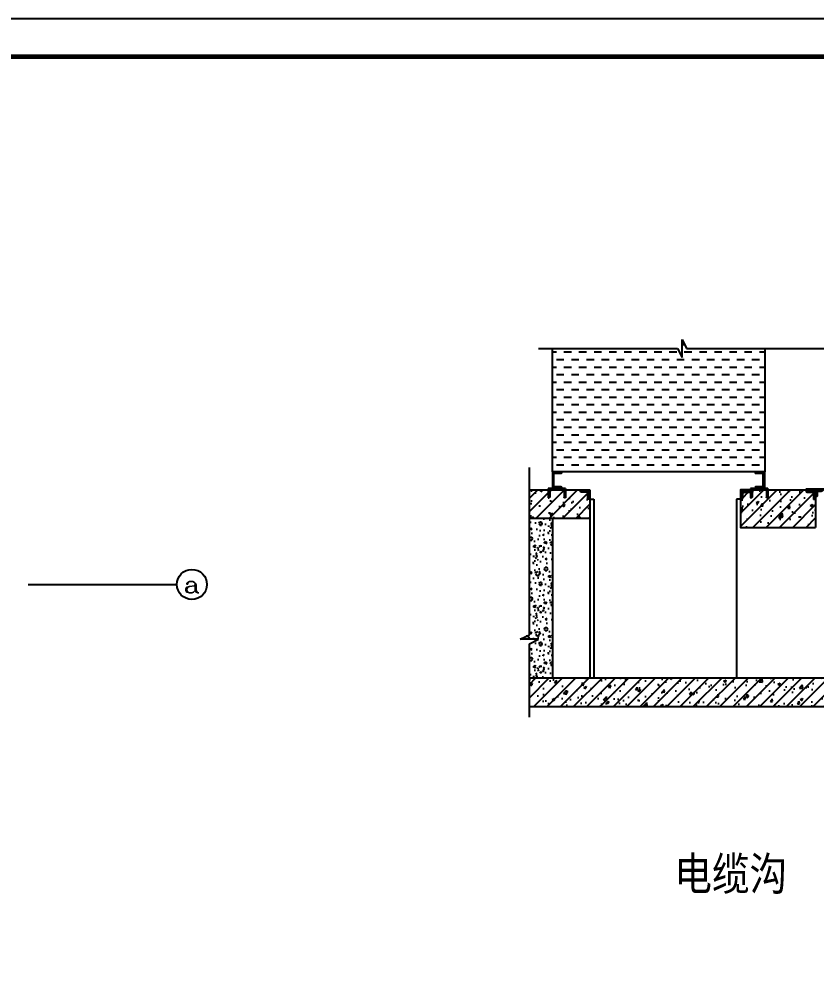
# Model space of a CAD drawing. Extents: x -1348811 to 123514, y -640545 to 749356.
# Drawn here: x -704533 to -693938, y 192568 to 205187 of the extents above; entities that cross this region are included whole.
import ezdxf
from ezdxf.enums import TextEntityAlignment as Align

# ---------------------------------------------------------------- set-up
doc = ezdxf.new("R2010")
doc.units = 0
doc.header["$LTSCALE"] = 10
doc.header["$MEASUREMENT"] = 0
for name, color, linetype in [('A-TEXT', 7, 'CONTINUOUS'), ('AXIS', 3, 'CONTINUOUS'), ('AXIS_TEXT', 7, 'CONTINUOUS'), ('col', 1, 'CONTINUOUS'), ('EEP', 3, 'CONTINUOUS'), ('line', 133, 'CONTINUOUS'), ('MC', 4, 'CONTINUOUS'), ('QD', 5, 'CONTINUOUS'), ('STAIR', 9, 'CONTINUOUS'), ('TK', 7, 'CONTINUOUS'), ('wall', 8, 'CONTINUOUS'), ('WZ', 4, 'CONTINUOUS'), ('图框', 7, 'CONTINUOUS')]:
    doc.layers.add(name, color=color, linetype=linetype)
doc.styles.add('_TCH_AXIS', font='COMPLEX', dxfattribs={"bigfont": 'GBCBIG'})
doc.styles.add('HZ', font='romans', dxfattribs={"width": 0.6, "bigfont": 'hztxt'})
pattern_1 = [(45, (4622310.66, 1281359.46), (-88.3883476, 88.3883476), []), (50, (4622310.66, 1281359.46), (358.630091, -31.376067), [37.5, -412.5]), (355, (4622310.66, 1281359.46), (-69.375667, 376.096067), [30, -330]), (100.4514, (4622340.55, 1281356.85), (289.25469, 344.71977), [31.870095, -350.571056]), (46.1842, (4622310.66, 1281459.46), (533.620524, -82.759507), [56.25, -618.75]), (96.6356, (4622355.13, 1281452.56), (467.331353, 487.058935), [47.805144, -525.8565]), (351.1842, (4622310.66, 1281459.46), (467.33097, 487.0593), [45, -495]), (21, (4622360.66, 1281434.46), (298.453526, -201.309445), [37.5, -412.5]), (326, (4622360.66, 1281434.46), (121.657666, 362.575023), [30, -330]), (71.4514, (4622385.53, 1281417.7), (420.111314, 161.265248), [31.870095, -350.571056]), (37.5, (4622310.66, 1281359.46), (6.0799277, 166.446927), [0, -326, 0, -335, 0, -331.25]), (7.5, (4622310.66, 1281359.46), (131.534769, 197.205856), [0, -191, 0, -318.5, 0, -126.25]), (327.5, (4622199.16, 1281359.46), (266.911218, -11.277436), [0, -125, 0, -390, 0, -517.5]), (317.5, (4622149.16, 1281359.46), (291.593085, 50.052491), [0, -162.5, 0, -259, 0, -367.5])]

# ---------------------------------------------------------------- blocks, each defined once
blk = doc.blocks.new('TJAD_TK_A1')
at = {"layer": '图框'}
blk.add_line((1341.38, 950.45), (500.38, 950.45), dxfattribs=at)
at = {"layer": '图框', "const_width": 1.2}
blk.add_lwpolyline([(1331.38, 940.45), (525.38, 940.45), (525.38, 366.45), (1331.38, 366.45)], close=True, dxfattribs=at)
blk = doc.blocks.new('TJAD_图框_A1')
at = {"layer": '图框'}
blk.add_blockref('TJAD_TK_A1', (0, 0), dxfattribs=at)
blk = doc.blocks.new('A$C03397C31')
at = {"layer": 'QD'}
for p, q in [((125, 230), (0, 230)), ((0, 230), (0, 220)), ((105, 210), (10, 210)), ((105, 210), (105, 20)), ((125, 230), (125, 0)), ((0, 0), (0, 10)), ((105, 20), (10, 20)), ((125, 0), (0, 0))]:
    blk.add_line(p, q, dxfattribs=at)
for centre, start, end in [((10, 220), 180, 270), ((10, 10), 90, 180)]:
    blk.add_arc(centre, 10, start, end, dxfattribs=at)

msp = doc.modelspace()

# ---------------------------------------------------------------- hatches: boundary and pattern name
at = {"layer": 'line'}
h = msp.add_hatch(dxfattribs=at)
h.set_pattern_fill('DASH', color=256, scale=800, style=0)
h.set_pattern_definition([(0, (4622310.66, 1281359.46), (100, 100), [100, -100])])
h.paths.add_polyline_path([(-694620.3, 200806.4), (-695658.9, 200806.4), (-695718.9, 200926.4), (-695718.9, 200686.4), (-695778.9, 200806.4), (-697443.2, 200806.4), (-697443.2, 199165.8), (-694678.4, 199165.8), (-694620.3, 199251.4)])
h = msp.add_hatch(dxfattribs=at)
h.set_pattern_fill('钢筋混凝土', color=256, scale=50, style=0)
h.set_pattern_definition(pattern_1)
h.paths.add_polyline_path([(-697749.1, 198925.8), (-697137, 198925.8), (-696973.2, 198810.8, 0.4142136), (-696963.2, 198800.8), (-696953.2, 198800.8), (-696953.2, 198915.8), (-697068.2, 198915.8), (-697068.2, 198905.8, 0.4142136), (-697058.2, 198895.8), (-696973.2, 198895.8), (-696973.2, 198810.8), (-697137, 198925.8), (-696943.2, 198925.8), (-696943.2, 198550.8), (-697749.1, 198550.8)])
h = msp.add_hatch(dxfattribs=at)
h.set_pattern_fill('钢筋混凝土', color=256, scale=50, style=0)
h.set_pattern_definition(pattern_1)
h.paths.add_polyline_path([(-693943.2, 198925.8), (-694577.3, 198925.8), (-694577.3, 198820.8), (-694587.3, 198820.8, -0.4142136), (-694597.3, 198830.8), (-694597.3, 198925.8), (-694787.3, 198925.8), (-694787.3, 198830.8, -0.4142136), (-694797.3, 198820.8), (-694807.3, 198820.8), (-694807.3, 198925.8), (-694943.2, 198925.8), (-694943.2, 198800.8), (-694933.2, 198800.8), (-694933.2, 198915.8), (-694818.2, 198915.8), (-694818.2, 198905.8, -0.4142136), (-694828.2, 198895.8), (-694913.2, 198895.8), (-694913.2, 198810.8, -0.4142136), (-694923.2, 198800.8), (-694933.2, 198800.8), (-694943.2, 198800.8), (-694943.2, 198425.8), (-694793.2, 198425.8), (-693943.2, 198425.8)])
h.paths.add_polyline_path([(-694068.2, 198905.8), (-694068.2, 198915.8), (-693953.2, 198915.8), (-693953.2, 198800.8), (-693963.2, 198800.8, -0.4142136), (-693973.2, 198810.8), (-693973.2, 198895.8), (-694058.2, 198895.8, -0.4142136)], flags=16)
h = msp.add_hatch(dxfattribs=at)
h.set_pattern_fill('加气混凝土', color=256, scale=100, style=0)
h.set_pattern_definition([(0, (4622428.66, 1281237.46), (200, 400), [0, -400]), (0, (4622194.66, 1281183.46), (200, 400), [0, -400]), (0, (4622324.66, 1281179.46), (200, 400), [0, -400]), (0, (4622466.66, 1281297.46), (200, 400), [0, -400]), (0, (4622300.66, 1281159.46), (200, 400), [0, -400]), (0, (4622506.66, 1281549.46), (200, 400), [0, -400]), (0, (4622384.66, 1281517.46), (200, 400), [0, -400]), (0, (4622448.66, 1281467.46), (200, 400), [0, -400]), (0, (4622122.66, 1281459.46), (200, 400), [0, -400]), (0, (4622318.66, 1281441.46), (200, 400), [0, -400]), (0, (4622242.66, 1281339.46), (200, 400), [0, -400]), (0, (4622246.66, 1281189.46), (200, 400), [0, -400]), (0, (4622396.66, 1281173.46), (200, 400), [0, -400]), (0, (4622506.66, 1281349.46), (200, 400), [0, -400]), (0, (4622132.66, 1281287.46), (200, 400), [0, -400]), (0, (4622166.66, 1281355.46), (200, 400), [0, -400]), (0, (4622322.66, 1281327.46), (200, 400), [0, -400]), (0, (4622266.66, 1281269.46), (200, 400), [0, -400]), (0, (4622234.66, 1281401.46), (200, 400), [0, -400]), (0, (4622284.66, 1281551.46), (200, 400), [0, -400]), (0, (4622148.66, 1281203.46), (200, 400), [0, -400]), (0, (4622368.66, 1281469.46), (200, 400), [0, -400]), (0, (4622182.66, 1281475.46), (200, 400), [0, -400]), (0, (4622150.66, 1281527.46), (200, 400), [0, -400]), (130.601294, (4622482.09, 1281424.222), (-999.99999069, 1200.00000727), [17.561036, -7358.0744]), (18.4349488, (4622453.52, 1281431.84), (1000.0000001, 399.9999983), [18.07016, -2511.75196]), (90, (4622453.52, 1281414.7), (200, 400), [17.142856, -782.85712]), (161.565051, (4622470.66, 1281408.984), (-1000.0000088, 399.99997145), [18.07016, -2511.75196]), (53.1301023, (4622470.66, 1281408.984), (200.0000004, 399.9999998), [19.04762, -1980.95236]), (135, (4622485.9, 1281205.17), (-200.000025, 399.999974), [16.16244, -1115.2084]), (45, (4622463.04, 1281205.17), (199.9999997, 399.9999993), [16.16244, -1115.2084]), (135, (4622474.47, 1281193.75), (-200.000025, 399.999974), [16.16244, -1115.2084]), (45, (4622474.47, 1281193.75), (199.9999997, 399.9999993), [16.16244, -1115.2084]), (116.565051, (4622293.52, 1281473.75), (-3e-05, 799.999983), [21.295884, -425.91768]), (180, (4622284, 1281492.8), (-200, 400), [22.857144, -377.14284]), (63.434949, (4622251.6, 1281473.75), (3e-07, 800), [21.295884, -425.91768]), (116.565051, (4622261.14, 1281454.7), (-3e-05, 799.999983), [21.295884, -425.91768]), (0, (4622261.14, 1281454.7), (200, 400), [22.857144, -377.14284]), (63.434949, (4622284, 1281454.7), (3e-07, 800), [21.295884, -425.91768]), (107.102728, (4622443.995, 1281338.508), (-599.999978434, 2000.000007687), [25.907564, -10855.2688]), (143.972626, (4622436.376, 1281363.27), (-3799.99995722, 2800.00000075), [25.907564, -5414.6804]), (180, (4622415.42, 1281378.5), (-200, 400), [24.761904, -375.23808]), (36.0273733, (4622369.71, 1281363.27), (3799.99997731, 2799.99997374), [25.907564, -5414.6804]), (71.5650511, (4622362.09, 1281340.41), (600.0000039, 1999.9999991), [24.093544, -2505.72856]), (107.102728, (4622369.71, 1281315.651), (-599.999978434, 2000.000007687), [25.907564, -10855.2688]), (143.972626, (4622390.662, 1281300.413), (-3799.99995722, 2800.00000075), [25.907564, -5414.6804]), (0, (4622390.66, 1281300.4), (200, 400), [24.761904, -375.23808]), (36.0273733, (4622415.424, 1281300.413), (3799.99997731, 2799.99997374), [25.907564, -5414.6804]), (71.5650511, (4622436.376, 1281315.65), (600.0000039, 1999.9999991), [24.093544, -2505.72856]), (150.255118, (4622447.805, 1281525.175), (-600.0000014, 399.99999504), [15.35668, -3209.5464]), (90, (4622434.47, 1281517.56), (200, 400), [15.238096, -784.76188]), (29.7448813, (4622434.47, 1281517.556), (600.00000035, 399.99999813), [15.35668, -3209.5464]), (116.565051, (4622354.47, 1281241.37), (-3e-05, 799.999983), [21.295884, -425.91768]), (168.690067, (4622344.948, 1281260.413), (-1800.0000033, 399.99999035), [19.424836, -4059.7904]), (41.1859251, (4622310.662, 1281250.89), (4999.99998476, 4399.999974696), [20.247896, -8483.8684]), (90, (4622310.66, 1281231.84), (200, 400), [19.04762, -780.95236]), (138.814074, (4622325.9, 1281218.508), (-4999.99992618, 4400.000041194), [20.247896, -8483.8684]), (16.6992442, (4622325.9, 1281218.508), (6599.99998866, 1999.999990546), [19.8863, -8332.3588]), (60.9453959, (4622344.948, 1281224.222), (200.000000764, 399.99999879), [19.610724, -8216.8932]), (109.983106, (4622186.852, 1281408.984), (-1000.00000536, 2799.999996976), [22.294668, -9341.4652]), (155.556045, (4622179.233, 1281429.937), (-2600.00001234, 1199.99997617), [23.015324, -9643.4212]), (24.4439547, (4622137.329, 1281429.937), (2600.000003725, 1199.99999533), [23.015324, -9643.4212]), (70.0168934, (4622129.71, 1281408.984), (1000.00000461, 2799.99999744), [22.294668, -9341.4652]), (109.983106, (4622137.329, 1281388.032), (-1000.00000536, 2799.999996976), [22.294668, -9341.4652]), (160.016893, (4622158.28, 1281380.413), (-1000.00000497, 399.99998337), [22.294668, -4659.5852]), (19.9831065, (4622158.28, 1281380.413), (999.9999989, 400.00000096), [22.294668, -4659.5852]), (70.0168934, (4622179.233, 1281388.032), (1000.00000461, 2799.99999744), [22.294668, -9341.4652]), (122.005383, (4622335.424, 1281372.794), (-200.00002755, 399.9999807), [17.969488, -3755.62296]), (18.4349488, (4622308.76, 1281382.32), (1000.0000001, 399.9999983), [18.07016, -2511.75196]), (90, (4622308.76, 1281365.17), (200, 400), [17.142856, -782.85712]), (161.565051, (4622325.9, 1281359.46), (-1000.0000088, 399.99997145), [18.07016, -2511.75196]), (54.4623222, (4622325.9, 1281359.46), (1399.99999913, 1999.99999863), [16.38538, -6865.4748]), (116.565051, (4622219.23, 1281275.65), (-3e-05, 799.999983), [21.295884, -425.91768]), (180, (4622209.7, 1281294.7), (-200, 400), [20.95238, -379.0476]), (59.0362434, (4622177.33, 1281275.65), (200.00000065, 399.99999806), [22.213152, -4642.548]), (120.963756, (4622188.757, 1281256.603), (-200.00002733, 399.99998163), [22.213152, -4642.548]), (0, (4622188.76, 1281256.6), (200, 400), [20.95238, -379.0476]), (63.434949, (4622209.7, 1281256.6), (3e-07, 800), [21.295884, -425.91768])])
h.paths.add_polyline_path([(-697443.2, 198550.8), (-697749.1, 198550.8), (-697749.1, 197000.2), (-697869.1, 196940.2), (-697629.1, 196940.2), (-697749.1, 196880.2), (-697749.1, 196425.8), (-697443.2, 196425.8)])
h = msp.add_hatch(dxfattribs=at)
h.set_pattern_fill('钢筋混凝土', color=256, scale=50, style=0)
h.set_pattern_definition(pattern_1)
h.paths.add_polyline_path([(-691268.9, 196425.8), (-694263.5, 196425.8), (-694451.5, 196044.1), (-691446.9, 196044.1)])
h.paths.add_polyline_path([(-694263.5, 196425.8), (-697270.2, 196425.8), (-697448.2, 196044.1), (-694451.5, 196044.1)])
h.paths.add_polyline_path([(-697270.2, 196425.8), (-697749.1, 196425.8), (-697749.1, 196044.1), (-697448.2, 196044.1)])

# ---------------------------------------------------------------- linework, layer by layer
at = {"layer": 'AXIS'}
msp.add_line((-704412.3, 197668.2), (-702434.3, 197668.2), dxfattribs=at)
msp.add_circle((-702234.3, 197668.2), 200, dxfattribs=at)
at = {"layer": 'col'}
msp.add_line((-697749.1, 196425.8), (-690672.8, 196425.8), dxfattribs=at)
at = {"layer": 'EEP', "color": 3}
msp.add_lwpolyline([(-694620.3, 200806.4), (-694620.3, 199165.8), (-697443.2, 199165.8), (-697443.2, 200806.4)], dxfattribs=at)
at = {"layer": 'MC'}
for p, q in [((-696943.2, 198800.8), (-696893.2, 198800.8)), ((-696893.2, 198800.8), (-696893.2, 196425.8)), ((-694933.2, 198800.8), (-694993.2, 198800.8)), ((-694993.2, 198800.8), (-694993.2, 196425.8))]:
    msp.add_line(p, q, dxfattribs=at)
at = {"layer": 'QD'}
for points in [[(-697318.2, 198955.8, 0.4142136), (-697328.2, 198965.8), (-697423.2, 198965.8), (-697423.2, 199145.8), (-697328.2, 199145.8, 0.4142136), (-697318.2, 199155.8), (-697318.2, 199165.8), (-697443.2, 199165.8), (-697443.2, 198945.8), (-697318.2, 198945.8)], [(-694749.5, 198955.8), (-694749.5, 198945.8), (-694620.3, 198945.8), (-694620.3, 199165.8), (-694749.5, 199165.8), (-694749.5, 199155.8, 0.4142136), (-694739.5, 199145.8), (-694644.5, 199145.8), (-694644.5, 198965.8), (-694739.5, 198965.8, 0.4142136)], [(-697058.2, 198895.8, -0.4142136), (-697068.2, 198905.8), (-697068.2, 198915.8), (-696953.2, 198915.8), (-696953.2, 198800.8), (-696963.2, 198800.8, -0.4142136), (-696973.2, 198810.8), (-696973.2, 198895.8)], [(-694828.2, 198895.8, 0.4142136), (-694818.2, 198905.8), (-694818.2, 198915.8), (-694933.2, 198915.8), (-694933.2, 198800.8), (-694923.2, 198800.8, 0.4142136), (-694913.2, 198810.8), (-694913.2, 198895.8)], [(-693953.2, 198800.8), (-693953.2, 198915.8), (-694068.2, 198915.8), (-694068.2, 198905.8, 0.4142136), (-694058.2, 198895.8), (-693973.2, 198895.8), (-693973.2, 198810.8, 0.4142136), (-693963.2, 198800.8)], [(-693943.2, 198835.8), (-693943.2, 198925.8), (-693853.2, 198925.8), (-693853.2, 198915.8, -0.4142136), (-693863.2, 198905.8), (-693923.2, 198905.8), (-693923.2, 198845.8, -0.4142136), (-693933.2, 198835.8)]]:
    msp.add_lwpolyline(points, format="xyb", close=True, dxfattribs=at)
msp.add_lwpolyline([(-694068.2, 198938.3), (-691318.2, 198938.3), (-691318.2, 198925.8), (-694068.2, 198925.8)], close=True, dxfattribs=at)
at = {"layer": 'STAIR'}
for p, q in [((-695718.9, 200686.4), (-695718.9, 200926.4)), ((-695718.9, 200926.4), (-695658.9, 200806.4)), ((-697628.3, 200806.4), (-695778.9, 200806.4)), ((-695778.9, 200806.4), (-695718.9, 200686.4)), ((-695658.9, 200806.4), (-690672.8, 200806.4)), ((-697749.1, 197000.2), (-697749.1, 199221.6)), ((-697869.1, 196940.2), (-697749.1, 197000.2)), ((-697629.1, 196940.2), (-697869.1, 196940.2)), ((-697749.1, 196880.2), (-697629.1, 196940.2)), ((-697749.1, 195902.1), (-697749.1, 196880.2))]:
    msp.add_line(p, q, dxfattribs=at)
at = {"layer": 'wall'}
for p, q in [((-697749.1, 198925.8), (-696943.2, 198925.8)), ((-696943.2, 198925.8), (-696943.2, 196425.8)), ((-694793.2, 198925.8), (-693943.2, 198925.8)), ((-693943.2, 198925.8), (-693943.2, 198425.8)), ((-697749.1, 198550.8), (-696943.2, 198550.8)), ((-697443.2, 198550.8), (-697443.2, 196425.8)), ((-694793.2, 198425.8), (-693943.2, 198425.8))]:
    msp.add_line(p, q, dxfattribs=at)
msp.add_lwpolyline([(-694793.2, 198925.8), (-694943.2, 198925.8), (-694943.2, 198425.8), (-694793.2, 198425.8)], dxfattribs=at)
at = {"layer": 'WZ'}
msp.add_line((-697749.1, 196044.1), (-690267, 196044.1), dxfattribs=at)

# ---------------------------------------------------------------- block references
at = {"layer": 'STAIR', "xscale": 50, "yscale": 50, "zscale": 50}
msp.add_blockref('TJAD_图框_A1', (-750823.1, 157664.6), dxfattribs=at)
at = {"layer": 'TK', "xscale": -1, "rotation": 270}
for p in [(-697497.5, 198820.8), (-694807.3, 198820.8)]:
    msp.add_blockref('A$C03397C31', p, dxfattribs=at)

# ---------------------------------------------------------------- texts
at = {"layer": 'A-TEXT', "ltscale": 10, "style": 'HZ'}
msp.add_text('电缆沟', height=500, dxfattribs=at).set_placement((-695071.8, 193829.5), align=Align.MIDDLE)
at = {"layer": 'AXIS_TEXT', "style": '_TCH_AXIS', "width": 1.4}
msp.add_text('a', height=226.3, dxfattribs=at).set_placement((-702347.5, 197555), (-702121.2, 197555), align=Align.FIT)

doc.saveas('drawing.dxf')
